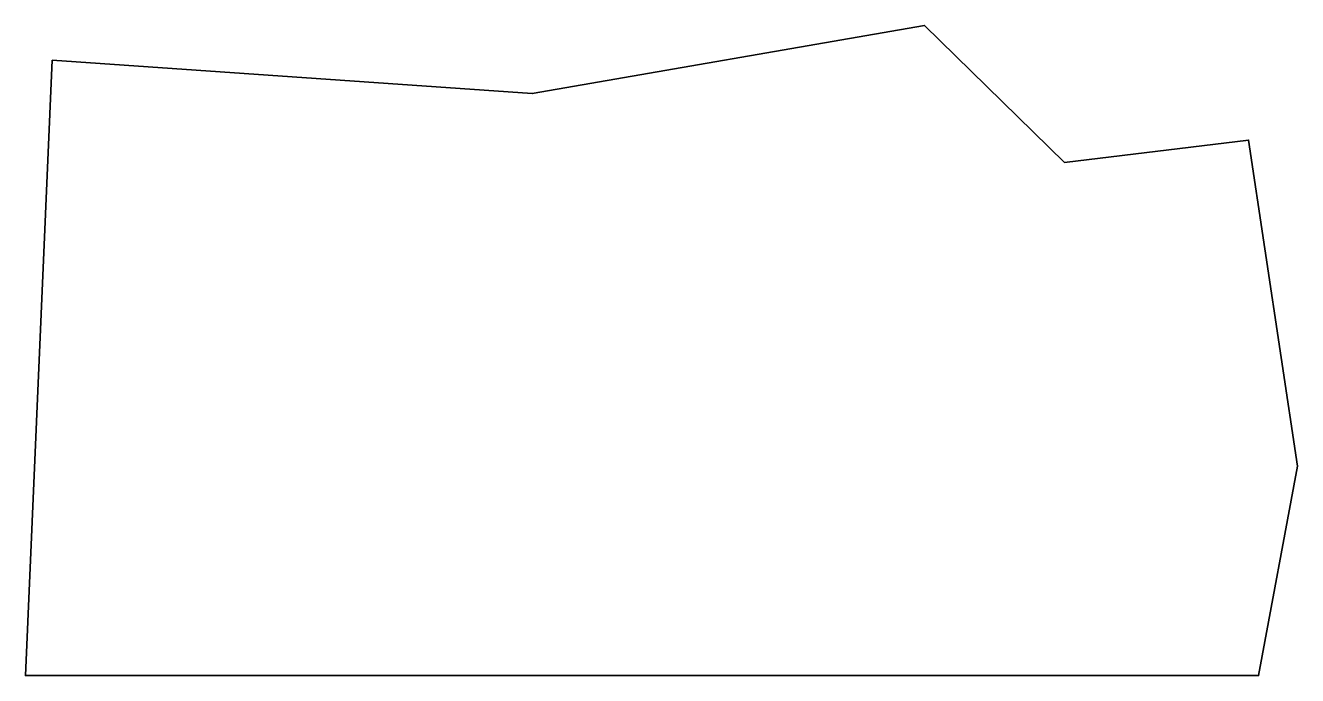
# Model space of a CAD drawing. Extents: x 0 to 2676, y -1366 to 0.
import ezdxf

# ---------------------------------------------------------------- set-up
doc = ezdxf.new("R2010")
doc.units = 0
doc.linetypes.add('Solid', pattern=[0])

msp = doc.modelspace()

# ---------------------------------------------------------------- linework, layer by layer
at = {"color": 0, "linetype": 'Solid', "lineweight": 35}
msp.add_lwpolyline([(56, -73), (1066, -143), (1891, 0), (2186, -288), (2573, -241), (2676, -926), (2594, -1366), (0, -1366), (56, -73)], close=True, dxfattribs=at)

doc.saveas('drawing.dxf')
